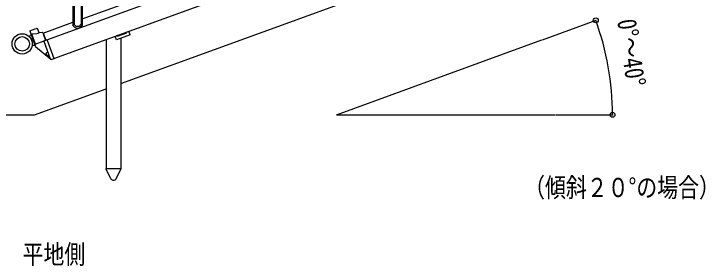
# Model space of a CAD drawing. Units: millimetres, scale not verified. Extents: x -4205 to 4205, y -2970 to 2970.
# Drawn here: x -3010 to -1806, y 493 to 927 of the extents above; entities that cross this region are included whole.
import ezdxf
from ezdxf.enums import TextEntityAlignment as Align

# ---------------------------------------------------------------- set-up
doc = ezdxf.new("R2010")
doc.units = ezdxf.units.MM
doc.header["$LTSCALE"] = 12
for name, color, linetype in [('0-2_USER1', 3, 'Continuous'), ('0-4_YKK_A1', 4, 'Continuous'), ('0-5_YKK_D', 6, 'Continuous')]:
    doc.layers.add(name, color=color, linetype=linetype)
doc.styles.add('ＭＳ ゴシック', font='')
doc.styles.get('ＭＳ ゴシック').set_extended_font_data('MS Gothic')

msp = doc.modelspace()

# ---------------------------------------------------------------- linework, layer by layer
at = {"layer": '0-4_YKK_A1'}
for p, q in [((-2953.06, 882.53), (-1105.59, 1554.95)), ((-2941.41, 850.58), (-1093.97, 1523)), ((-2825.81, 807.52), (-1238.3, 1385.33)), ((-2908.33, 1348.23), (-2908.33, 908.23)), ((-2906.33, 1348.23), (-2906.33, 908.23)), ((-2894.33, 1348.23), (-2894.33, 908.23)), ((-2892.33, 1348.23), (-2892.33, 908.23)), ((-2892.33, 918.46), (-2784.29, 957.79)), ((-2959.36, 894.07), (-2908.33, 912.64)), ((-2908.72, 908.02), (-2908.68, 907.35)), ((-2908.48, 908.23), (-2908.52, 908.23)), ((-2908.51, 907), (-2906.49, 905.24)), ((-2906.5, 908.23), (-2908.48, 908.23)), ((-2906.24, 908.23), (-2906.5, 908.23)), ((-2906.49, 905.24), (-2905.45, 904.34)), ((-2905.43, 908.23), (-2906.24, 908.23)), ((-2902.93, 905.23), (-2905.43, 908.23)), ((-2905.43, 908.23), (-2905.43, 908.23)), ((-2905.33, 908.23), (-2902.83, 905.23)), ((-2897.73, 905.23), (-2902.93, 905.23)), ((-2895.23, 908.23), (-2897.73, 905.23)), ((-2895.23, 908.23), (-2895.23, 908.23)), ((-2894.42, 908.23), (-2895.23, 908.23)), ((-2895.22, 904.34), (-2894.18, 905.24)), ((-2894.17, 908.23), (-2894.42, 908.23)), ((-2894.18, 905.24), (-2892.16, 907)), ((-2892.19, 908.23), (-2894.17, 908.23)), ((-2892.15, 908.23), (-2892.19, 908.23)), ((-2891.99, 907.35), (-2891.95, 908.02)), ((-2982.75, 897.79), (-2972.83, 870.53)), ((-2980.76, 892.32), (-2979.55, 892.76)), ((-2979.55, 892.76), (-2973.23, 875.4)), ((-2966.54, 894.78), (-2968.72, 900.77)), ((-2960.62, 895.38), (-2966.54, 894.78)), ((-2960.3, 895.18), (-2958.13, 889.2)), ((-2959.36, 894.07), (-2954.99, 882.04)), ((-2831.25, 888.55), (-2815.28, 894.37)), ((-2815.28, 894.37), (-2815.96, 896.24)), ((-2809.81, 891.03), (-2812.2, 897.61)), ((-2973.49, 875.3), (-2958, 880.94)), ((-2958.13, 889.2), (-2955.46, 881.87)), ((-2958, 880.94), (-2953.39, 882.62)), ((-2953.01, 882.44), (-2952.77, 881.78)), ((-2952.77, 881.78), (-2941.42, 850.6)), ((-2850.81, 883.56), (-2850.81, 660.8)), ((-2833.3, 882.48), (-2835.69, 889.06)), ((-2809.81, 891.03), (-2833.3, 882.48)), ((-2831.25, 888.55), (-2831.94, 890.43)), ((-2825.81, 885.21), (-2825.81, 660.8)), ((-2454.15, 753.52), (-2100.2, 882.34)), ((-2946.48, 848.42), (-2972.83, 870.53)), ((-2941.38, 849.55), (-2946.08, 848.16)), ((-2941.42, 850.6), (-2941.18, 849.94)), ((-2974.2, 753.52), (-2850.81, 798.43)), ((-3144.22, 753.52), (-2974.2, 753.52)), ((-2454.15, 753.52), (-2078.1, 753.52)), ((-2851.01, 660.8), (-2825.61, 660.8)), ((-2851.01, 659.8), (-2851.01, 660.8)), ((-2842.77, 643.54), (-2851.01, 659.8)), ((-2833.85, 643.54), (-2825.61, 659.8)), ((-2825.61, 660.8), (-2825.61, 659.8))]:
    msp.add_line(p, q, dxfattribs=at)
for points in [[(-2983.64, 888.19), (-2982.69, 889.14), (-2982.04, 889.78), (-2981.5, 890.32), (-2981.07, 890.76), (-2980.74, 891.08), (-2980.53, 891.3), (-2980.43, 891.39), (-2980.43, 891.4)], [(-2982.75, 897.79), (-2973.17, 901.28), (-2971.29, 901.96)], [(-2979.55, 892.76), (-2977.22, 892.95), (-2970.33, 893.5)], [(-2946.45, 848.34), (-2946.69, 849), (-2957.94, 879.9), (-2958.17, 880.56)], [(-2978.32, 873.57), (-2976.98, 873.45), (-2976.07, 873.37), (-2975.31, 873.31), (-2974.7, 873.25), (-2974.24, 873.21), (-2973.94, 873.19), (-2973.8, 873.17), (-2973.79, 873.17)], [(-2948.25, 853.29), (-2949.85, 854.09), (-2951.05, 854.77), (-2952.19, 855.54), (-2952.9, 856.1), (-2953.54, 856.74), (-2953.9, 857.21), (-2954.18, 857.72), (-2954.35, 858.38), (-2954.29, 859.05), (-2953.97, 859.73), (-2953.58, 860.22), (-2953.12, 860.64), (-2951.99, 861.39), (-2951.32, 861.72)]]:
    msp.add_lwpolyline(points, dxfattribs=at)
for radius in [17.5, 12.5]:
    msp.add_circle((-2995.71, 875.52), radius, dxfattribs=at)
for centre, radius, start, end in [((-2908.52, 908.03), 0.2, 90, 183.5), ((-2908.18, 907.38), 0.5, 183.5, 229), ((-2900.33, 910.23), 7.8, 229, 311), ((-2892.49, 907.38), 0.5, 311, 356.5), ((-2892.15, 908.03), 0.2, 356.5, 90), ((-2970.6, 900.09), 2, 20, 110), ((-2970.83, 901.23), 7.75, 273.69926, 303.63422), ((-2960.59, 895.08), 0.3, 20, 95.76567), ((-2995.72, 875.51), 17.81, 353.6469, 46.3531), ((-2957.89, 880.66), 0.3, 110, 200), ((-2953.29, 882.34), 0.3, 20, 110), ((-2946.17, 848.45), 0.3, 200, 286.5), ((-2941.46, 849.84), 0.3, 286.5, 20), ((-2838.31, 645.8), 5, 206.87405, 333.12595)]:
    msp.add_arc(centre, radius, start, end, dxfattribs=at)
msp.add_ellipse((-2973.39, 875.02), major_axis=(-0.949, -0.345), ratio=0.29701, start_param=4.712389, end_param=6.2831853, dxfattribs=at)
at = {"layer": '0-5_YKK_D'}
for p, q in [((-2099.26, 882.69), (-2006.58, 916.42)), ((-2077.1, 753.52), (-1977.85, 753.52))]:
    msp.add_line(p, q, dxfattribs=at)
for centre in [(-2007.52, 916.08), (-1978.85, 753.52)]:
    msp.add_circle(centre, 4.25, dxfattribs=at)
msp.add_arc((-2454.15, 753.52), 475.3, 0, 20, dxfattribs=at)

# ---------------------------------------------------------------- texts
at = {"layer": '0-2_USER1', "style": 'ＭＳ ゴシック', "width": 0.8}
for s, p in [('（傾斜２０°の場合）', (-2131, 602)), ('平地側', (-2995, 487))]:
    msp.add_text(s, height=32.99, dxfattribs=at).set_placement(p, align=Align.BOTTOM_LEFT)
at = {"layer": '0-5_YKK_D', "style": 'ＭＳ ゴシック', "width": 0.8}
msp.add_text('0°～40°', height=32.99, rotation=278.25, dxfattribs=at).set_placement((-1980.37, 914.37), align=Align.BOTTOM_LEFT)

doc.saveas('drawing.dxf')
